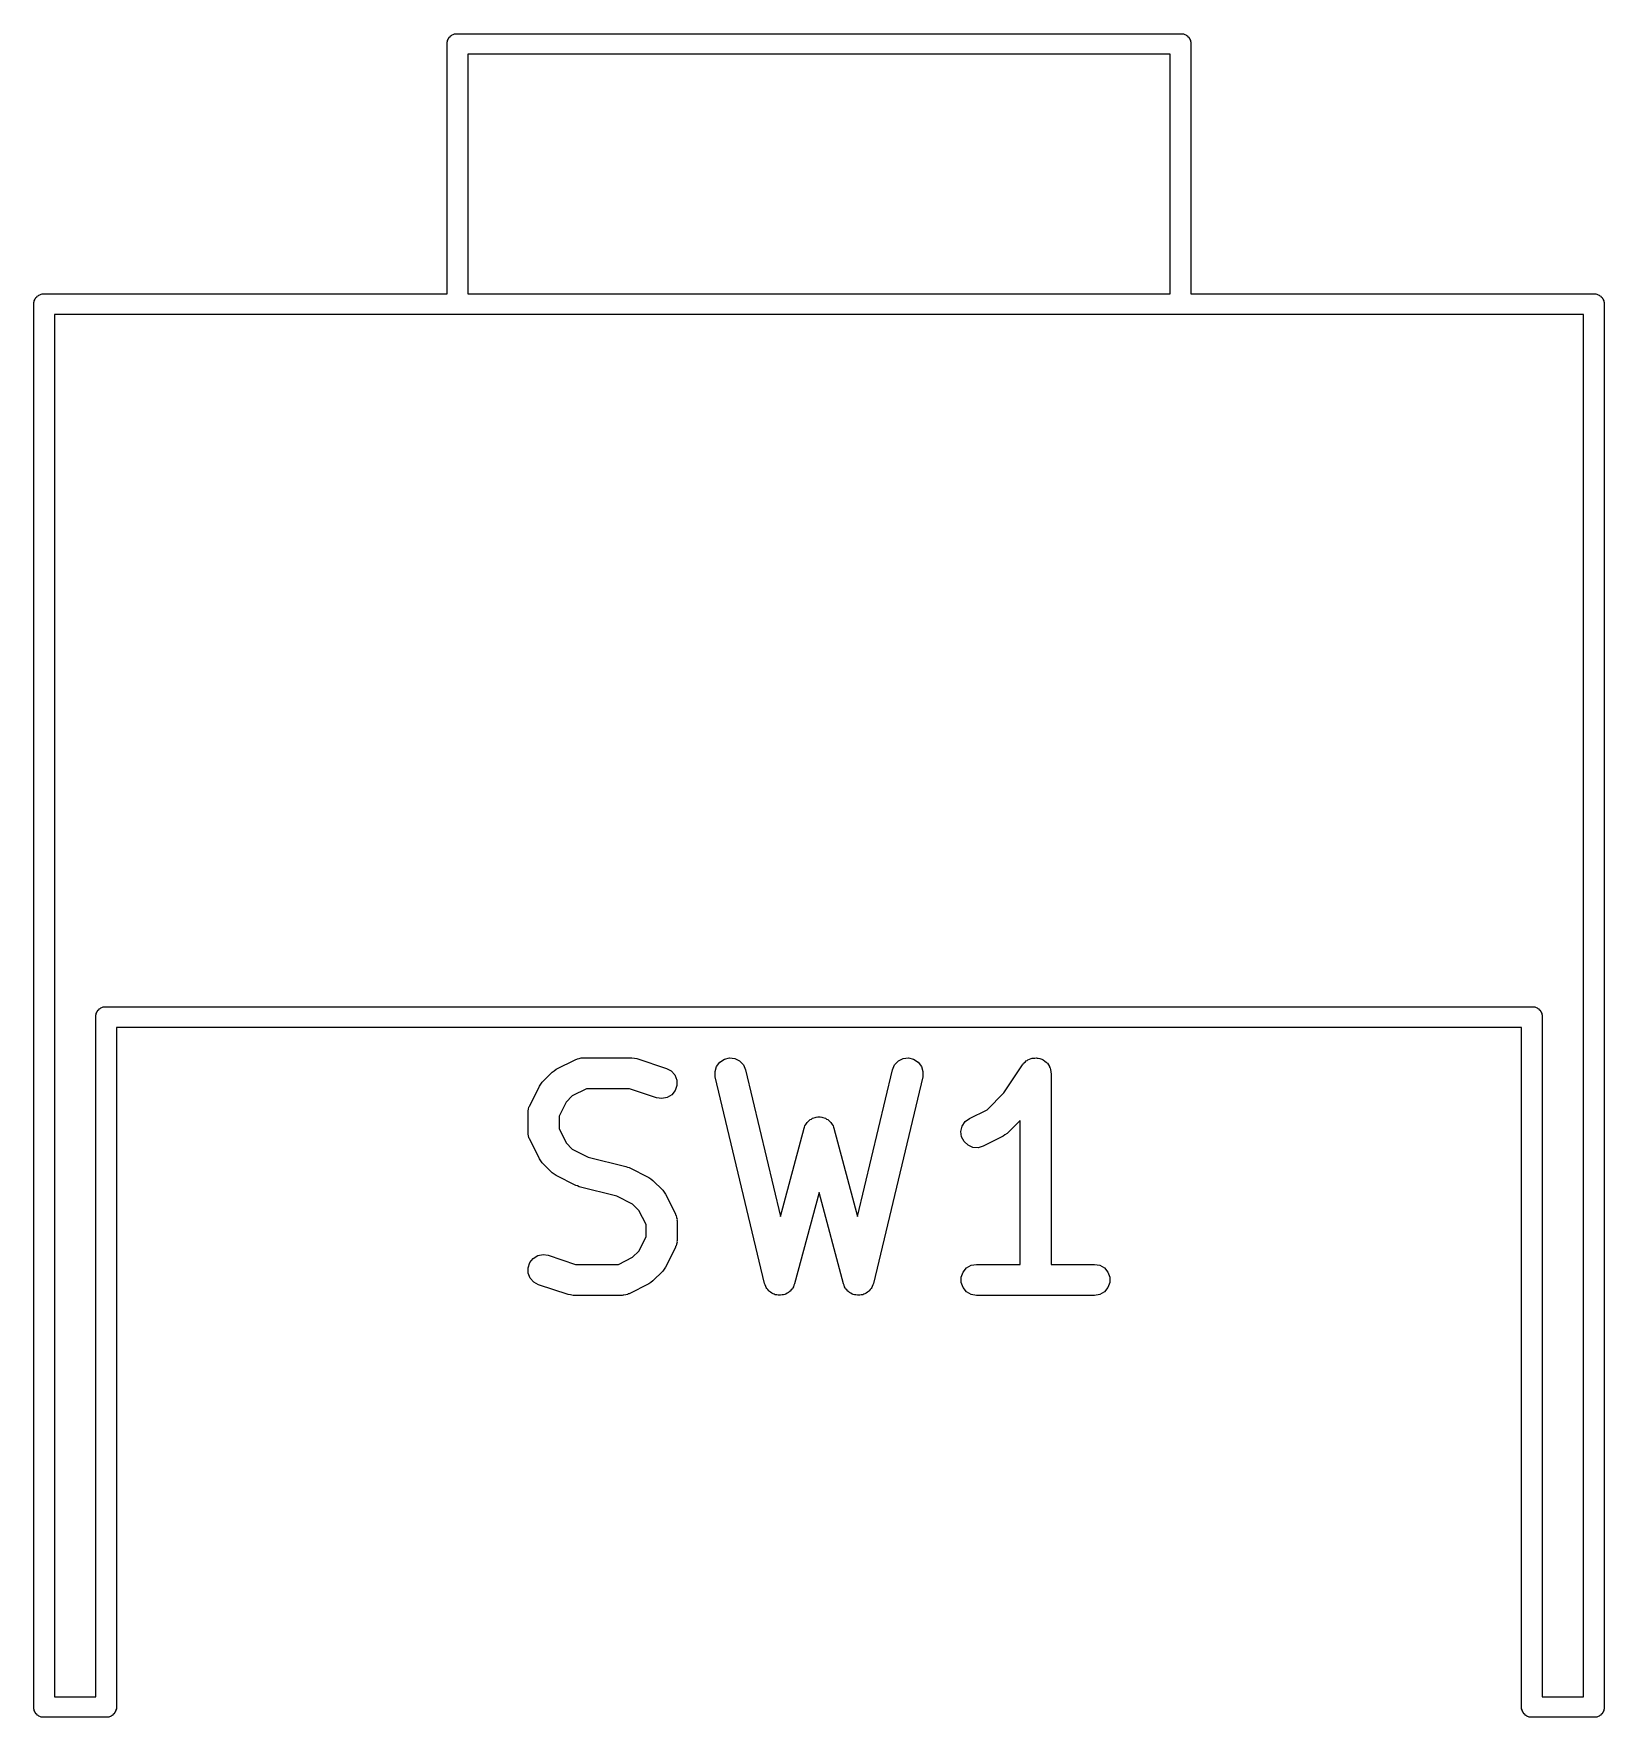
# Model space of a CAD drawing. Extents: x 106.7 to 203.6, y -115.7 to -57.1.
# Drawn here: x 119.35 to 126.95, y -65.21 to -57.06 of the extents above; entities that cross this region are included whole.
import ezdxf

# ---------------------------------------------------------------- set-up
doc = ezdxf.new("R2010")
doc.units = 0
doc.header["$MEASUREMENT"] = 0
doc.layers.add('BLACK', color=7, linetype='CONTINUOUS')

msp = doc.modelspace()

# ---------------------------------------------------------------- linework, layer by layer
at = {"layer": 'BLACK', "linetype": 'CONTINUOUS'}
for p, q in [((121.354, -57.1012), (121.356, -57.097)), ((121.354, -57.1056), (121.354, -57.1012)), ((121.354, -58.32), (121.354, -57.1056)), ((121.356, -57.0926), (121.359, -57.0888)), ((121.356, -57.097), (121.356, -57.0926)), ((121.359, -57.0888), (121.36, -57.0846)), ((121.36, -57.0846), (121.363, -57.0812)), ((121.363, -57.0812), (121.365, -57.0774)), ((121.365, -57.0774), (121.369, -57.0745)), ((121.369, -57.0745), (121.371, -57.0711)), ((121.371, -57.0711), (121.375, -57.0689)), ((121.375, -57.0689), (121.379, -57.066)), ((121.379, -57.066), (121.383, -57.0645)), ((121.383, -57.0645), (121.387, -57.0623)), ((121.387, -57.0623), (121.391, -57.0615)), ((121.391, -57.0615), (121.395, -57.06)), ((121.395, -57.06), (124.913, -57.06)), ((124.913, -57.06), (124.917, -57.0615)), ((124.917, -57.0615), (124.921, -57.0623)), ((124.921, -57.0623), (124.925, -57.0645)), ((124.925, -57.0645), (124.929, -57.066)), ((124.929, -57.066), (124.933, -57.0689)), ((124.933, -57.0689), (124.937, -57.0711)), ((124.937, -57.0711), (124.939, -57.0745)), ((124.939, -57.0745), (124.943, -57.0774)), ((124.943, -57.0774), (124.945, -57.0812)), ((124.945, -57.0812), (124.948, -57.0846)), ((124.948, -57.0846), (124.949, -57.0888)), ((124.949, -57.0888), (124.952, -57.0926)), ((124.952, -57.0926), (124.952, -57.097)), ((124.952, -57.097), (124.954, -57.1012)), ((124.954, -57.1012), (124.954, -58.32)), ((121.454, -57.16), (121.454, -58.32)), ((124.854, -57.16), (121.454, -57.16)), ((124.854, -58.32), (124.854, -57.16)), ((119.356, -58.3526), (119.359, -58.3488)), ((119.356, -58.357), (119.356, -58.3526)), ((119.359, -58.3488), (119.36, -58.3446)), ((119.36, -58.3446), (119.363, -58.3412)), ((119.363, -58.3412), (119.365, -58.3374)), ((119.365, -58.3374), (119.369, -58.3345)), ((119.369, -58.3345), (119.371, -58.3311)), ((119.371, -58.3311), (119.375, -58.3289)), ((119.375, -58.3289), (119.379, -58.326)), ((119.379, -58.326), (119.383, -58.3245)), ((119.383, -58.3245), (119.387, -58.3223)), ((119.387, -58.3223), (119.391, -58.3215)), ((119.391, -58.3215), (119.395, -58.32)), ((119.395, -58.32), (121.354, -58.32)), ((121.454, -58.32), (124.854, -58.32)), ((124.954, -58.32), (126.913, -58.32)), ((126.913, -58.32), (126.917, -58.3215)), ((126.917, -58.3215), (126.921, -58.3223)), ((126.921, -58.3223), (126.925, -58.3245)), ((126.925, -58.3245), (126.929, -58.326)), ((126.929, -58.326), (126.933, -58.3289)), ((126.933, -58.3289), (126.937, -58.3311)), ((126.937, -58.3311), (126.939, -58.3345)), ((126.939, -58.3345), (126.943, -58.3374)), ((126.943, -58.3374), (126.945, -58.3412)), ((126.945, -58.3412), (126.948, -58.3446)), ((126.948, -58.3446), (126.949, -58.3488)), ((126.949, -58.3488), (126.952, -58.3526)), ((126.952, -58.3526), (126.952, -58.357)), ((119.354, -58.3612), (119.356, -58.357)), ((119.354, -58.3788), (119.354, -58.3612)), ((119.354, -65.1512), (119.354, -58.3788)), ((119.354, -58.3788), (119.354, -58.3788)), ((126.854, -58.42), (119.454, -58.42)), ((119.454, -58.42), (119.454, -65.11)), ((126.854, -65.11), (126.854, -58.42)), ((126.952, -58.357), (126.954, -58.3612)), ((126.954, -58.3612), (126.954, -65.1688)), ((119.675, -61.7789), (119.679, -61.776)), ((119.679, -61.776), (119.683, -61.7745)), ((119.683, -61.7745), (119.687, -61.7723)), ((119.687, -61.7723), (119.691, -61.7715)), ((119.691, -61.7715), (119.695, -61.77)), ((119.695, -61.77), (126.613, -61.77)), ((126.613, -61.77), (126.617, -61.7715)), ((126.617, -61.7715), (126.621, -61.7723)), ((126.621, -61.7723), (126.625, -61.7745)), ((126.625, -61.7745), (126.629, -61.776)), ((126.629, -61.776), (126.633, -61.7789)), ((119.654, -61.8112), (119.656, -61.807)), ((119.654, -61.8288), (119.654, -61.8112)), ((119.654, -65.11), (119.654, -61.8288)), ((119.654, -61.8288), (119.654, -61.8288)), ((119.656, -61.8026), (119.659, -61.7988)), ((119.656, -61.807), (119.656, -61.8026)), ((119.659, -61.7988), (119.66, -61.7946)), ((119.66, -61.7946), (119.663, -61.7912)), ((119.663, -61.7912), (119.665, -61.7874)), ((119.665, -61.7874), (119.669, -61.7845)), ((119.669, -61.7845), (119.671, -61.7811)), ((119.671, -61.7811), (119.675, -61.7789)), ((126.633, -61.7789), (126.637, -61.7811)), ((126.637, -61.7811), (126.639, -61.7845)), ((126.639, -61.7845), (126.643, -61.7874)), ((126.643, -61.7874), (126.645, -61.7912)), ((126.645, -61.7912), (126.648, -61.7946)), ((126.648, -61.7946), (126.649, -61.7988)), ((126.649, -61.7988), (126.652, -61.8026)), ((126.652, -61.8026), (126.652, -61.807)), ((126.652, -61.807), (126.654, -61.8112)), ((126.654, -61.8112), (126.654, -65.11)), ((126.554, -61.87), (119.754, -61.87)), ((119.754, -61.87), (119.754, -65.1688)), ((126.554, -65.1512), (126.554, -61.87)), ((121.985, -62.0219), (121.994, -62.0204)), ((121.994, -62.0204), (122.003, -62.0179)), ((122.003, -62.0179), (122.007, -62.0181)), ((122.007, -62.0181), (122.011, -62.0174)), ((122.011, -62.0174), (122.249, -62.0174)), ((122.249, -62.0174), (122.261, -62.0195)), ((122.261, -62.0195), (122.273, -62.0212)), ((122.273, -62.0212), (122.416, -62.0688)), ((122.696, -62.0235), (122.721, -62.0175)), ((122.721, -62.0175), (122.747, -62.0205)), ((122.747, -62.0205), (122.77, -62.0322)), ((123.538, -62.0322), (123.561, -62.0205)), ((123.561, -62.0205), (123.587, -62.0175)), ((123.587, -62.0175), (123.612, -62.0235)), ((124.173, -62.0244), (124.181, -62.0204)), ((124.181, -62.0204), (124.185, -62.0199)), ((124.185, -62.0199), (124.189, -62.0185)), ((124.189, -62.0185), (124.198, -62.0185)), ((124.198, -62.0185), (124.206, -62.0175)), ((124.206, -62.0175), (124.21, -62.0185)), ((124.21, -62.0185), (124.215, -62.0185)), ((124.215, -62.0185), (124.223, -62.0216)), ((121.815, -62.1346), (121.863, -62.087)), ((121.863, -62.087), (121.873, -62.0801)), ((121.873, -62.0801), (121.882, -62.0729)), ((121.882, -62.0729), (121.978, -62.0253)), ((121.978, -62.0253), (121.982, -62.0241)), ((121.982, -62.0241), (121.985, -62.0219)), ((122.416, -62.0688), (122.439, -62.0813)), ((122.439, -62.0813), (122.456, -62.1007)), ((122.456, -62.1007), (122.466, -62.125)), ((122.651, -62.0837), (122.658, -62.0588)), ((122.652, -62.1098), (122.651, -62.0837)), ((122.658, -62.0588), (122.674, -62.0379)), ((122.674, -62.0379), (122.696, -62.0235)), ((122.77, -62.0322), (122.788, -62.0511)), ((122.788, -62.0511), (122.798, -62.075)), ((122.798, -62.075), (122.968, -62.7859)), ((123.34, -62.7859), (123.51, -62.075)), ((123.51, -62.075), (123.52, -62.0511)), ((123.52, -62.0511), (123.538, -62.0322)), ((123.612, -62.0235), (123.634, -62.0379)), ((123.634, -62.0379), (123.65, -62.0588)), ((123.65, -62.0588), (123.657, -62.0837)), ((123.657, -62.0837), (123.656, -62.1098)), ((124.048, -62.1875), (124.139, -62.0508)), ((124.139, -62.0508), (124.142, -62.0478)), ((124.142, -62.0478), (124.144, -62.0442)), ((124.144, -62.0442), (124.151, -62.0384)), ((124.151, -62.0384), (124.157, -62.0319)), ((124.157, -62.0319), (124.161, -62.0301)), ((124.161, -62.0301), (124.164, -62.0274)), ((124.164, -62.0274), (124.173, -62.0244)), ((124.223, -62.0216), (124.232, -62.0237)), ((124.232, -62.0237), (124.235, -62.026)), ((124.235, -62.026), (124.239, -62.0274)), ((124.239, -62.0274), (124.246, -62.0332)), ((124.246, -62.0332), (124.253, -62.0381)), ((124.253, -62.0381), (124.256, -62.0415)), ((124.256, -62.0415), (124.259, -62.0442)), ((124.259, -62.0442), (124.264, -62.0519)), ((124.264, -62.0519), (124.269, -62.0591)), ((124.269, -62.0591), (124.27, -62.0631)), ((124.27, -62.0631), (124.272, -62.0667)), ((124.272, -62.0667), (124.274, -62.0755)), ((124.274, -62.0755), (124.276, -62.0841)), ((124.276, -62.0841), (124.276, -62.0883)), ((124.276, -62.0883), (124.277, -62.0924)), ((124.277, -62.0924), (124.277, -63.0174)), ((121.754, -62.2493), (121.801, -62.1541)), ((121.801, -62.1541), (121.808, -62.1444)), ((121.808, -62.1444), (121.815, -62.1346)), ((122.029, -62.1674), (121.96, -62.2016)), ((122.237, -62.1674), (122.029, -62.1674)), ((122.368, -62.2112), (122.237, -62.1674)), ((122.458, -62.1757), (122.442, -62.1961)), ((122.466, -62.151), (122.458, -62.1757)), ((122.466, -62.125), (122.466, -62.151)), ((122.891, -63.1098), (122.652, -62.1098)), ((123.656, -62.1098), (123.417, -63.1098)), ((121.746, -62.2743), (121.749, -62.2659)), ((121.749, -62.2659), (121.75, -62.2572)), ((121.75, -62.2572), (121.752, -62.2535)), ((121.752, -62.2535), (121.754, -62.2493)), ((121.93, -62.232), (121.896, -62.3006)), ((121.96, -62.2016), (121.93, -62.232)), ((122.394, -62.215), (122.368, -62.2112)), ((122.42, -62.2097), (122.394, -62.215)), ((122.442, -62.1961), (122.42, -62.2097)), ((123.967, -62.2688), (124.048, -62.1875)), ((121.746, -62.2786), (121.746, -62.2743)), ((121.746, -62.2829), (121.746, -62.2786)), ((121.746, -62.3781), (121.746, -62.2829)), ((121.896, -62.3006), (121.896, -62.3604)), ((123.084, -62.3527), (123.086, -62.3463)), ((123.086, -62.3463), (123.09, -62.341)), ((123.09, -62.341), (123.093, -62.3351)), ((123.093, -62.3351), (123.097, -62.3304)), ((123.097, -62.3304), (123.101, -62.325)), ((123.101, -62.325), (123.106, -62.3213)), ((123.106, -62.3213), (123.111, -62.3167)), ((123.111, -62.3167), (123.117, -62.3139)), ((123.117, -62.3139), (123.122, -62.3101)), ((123.122, -62.3101), (123.129, -62.3084)), ((123.129, -62.3084), (123.135, -62.3057)), ((123.135, -62.3057), (123.141, -62.3051)), ((123.141, -62.3051), (123.148, -62.3034)), ((123.148, -62.3034), (123.154, -62.3039)), ((123.154, -62.3039), (123.16, -62.3034)), ((123.16, -62.3034), (123.167, -62.3051)), ((123.167, -62.3051), (123.173, -62.3057)), ((123.173, -62.3057), (123.179, -62.3084)), ((123.179, -62.3084), (123.186, -62.3101)), ((123.186, -62.3101), (123.191, -62.3139)), ((123.191, -62.3139), (123.197, -62.3167)), ((123.197, -62.3167), (123.202, -62.3213)), ((123.202, -62.3213), (123.207, -62.325)), ((123.207, -62.325), (123.211, -62.3304)), ((123.211, -62.3304), (123.215, -62.3351)), ((123.215, -62.3351), (123.218, -62.341)), ((123.218, -62.341), (123.222, -62.3463)), ((123.222, -62.3463), (123.224, -62.3527)), ((123.847, -62.3483), (123.861, -62.3265)), ((123.861, -62.3265), (123.882, -62.311)), ((123.882, -62.311), (123.967, -62.2688)), ((124.127, -62.3211), (124.064, -62.3835)), ((124.127, -63.0174), (124.127, -62.3211)), ((121.746, -62.3824), (121.746, -62.3781)), ((121.746, -62.3867), (121.746, -62.3824)), ((121.749, -62.3951), (121.746, -62.3867)), ((121.75, -62.4037), (121.749, -62.3951)), ((121.752, -62.4075), (121.75, -62.4037)), ((121.754, -62.4116), (121.752, -62.4075)), ((121.801, -62.5069), (121.754, -62.4116)), ((121.896, -62.3604), (121.93, -62.4289)), ((121.93, -62.4289), (121.96, -62.4593)), ((122.968, -62.7859), (123.082, -62.3588)), ((123.082, -62.3588), (123.084, -62.3527)), ((123.224, -62.3527), (123.226, -62.3588)), ((123.226, -62.3588), (123.34, -62.7859)), ((123.841, -62.3736), (123.847, -62.3483)), ((123.844, -62.3995), (123.841, -62.3736)), ((123.856, -62.4228), (123.844, -62.3995)), ((123.875, -62.4407), (123.856, -62.4228)), ((124.045, -62.3976), (123.949, -62.4452)), ((124.054, -62.3904), (124.045, -62.3976)), ((124.064, -62.3835), (124.054, -62.3904)), ((121.808, -62.5165), (121.801, -62.5069)), ((121.96, -62.4593), (122.037, -62.4978)), ((122.037, -62.4978), (122.22, -62.5434)), ((123.898, -62.451), (123.875, -62.4407)), ((123.924, -62.4526), (123.898, -62.451)), ((123.949, -62.4452), (123.924, -62.4526)), ((121.815, -62.5264), (121.808, -62.5165)), ((121.863, -62.574), (121.815, -62.5264)), ((121.873, -62.5809), (121.863, -62.574)), ((121.882, -62.588), (121.873, -62.5809)), ((121.978, -62.6357), (121.882, -62.588)), ((122.22, -62.5434), (122.227, -62.5468)), ((122.227, -62.5468), (122.235, -62.5491)), ((122.235, -62.5491), (122.33, -62.5967)), ((121.985, -62.638), (121.978, -62.6357)), ((121.993, -62.6413), (121.985, -62.638)), ((122.175, -62.687), (121.993, -62.6413)), ((122.33, -62.5967), (122.34, -62.6039)), ((122.34, -62.6039), (122.35, -62.6108)), ((122.35, -62.6108), (122.398, -62.6584)), ((122.398, -62.6584), (122.404, -62.6682)), ((122.404, -62.6682), (122.412, -62.6779)), ((123.154, -62.6692), (123.036, -63.1117)), ((123.272, -63.1117), (123.154, -62.6692)), ((122.252, -62.7254), (122.175, -62.687)), ((122.283, -62.7559), (122.252, -62.7254)), ((122.412, -62.6779), (122.459, -62.7731)), ((122.317, -62.8244), (122.283, -62.7559)), ((122.317, -62.8842), (122.317, -62.8244)), ((122.459, -62.7731), (122.46, -62.7773)), ((122.46, -62.7773), (122.463, -62.781)), ((122.463, -62.781), (122.464, -62.7897)), ((122.464, -62.7897), (122.467, -62.7981)), ((122.467, -62.7981), (122.466, -62.8024)), ((122.466, -62.8024), (122.467, -62.8067)), ((122.467, -62.8067), (122.467, -62.9019)), ((122.283, -62.9527), (122.317, -62.8842)), ((122.467, -62.9105), (122.464, -62.9189)), ((122.467, -62.9019), (122.466, -62.9062)), ((122.466, -62.9062), (122.467, -62.9105)), ((121.755, -63.009), (121.771, -62.9886)), ((121.771, -62.9886), (121.793, -62.975)), ((121.793, -62.975), (121.819, -62.9698)), ((121.819, -62.9698), (121.844, -62.9736)), ((121.844, -62.9736), (121.976, -63.0174)), ((122.184, -63.0174), (122.252, -62.9831)), ((122.252, -62.9831), (122.283, -62.9527)), ((122.459, -62.9354), (122.412, -63.0307)), ((122.46, -62.9313), (122.459, -62.9354)), ((122.463, -62.9276), (122.46, -62.9313)), ((122.464, -62.9189), (122.463, -62.9276)), ((121.746, -63.0338), (121.755, -63.009)), ((121.747, -63.0598), (121.746, -63.0338)), ((121.757, -63.084), (121.747, -63.0598)), ((121.976, -63.0174), (122.184, -63.0174)), ((122.398, -63.0502), (122.35, -63.0978)), ((122.404, -63.0403), (122.398, -63.0502)), ((122.412, -63.0307), (122.404, -63.0403)), ((123.842, -63.0794), (123.851, -63.0549)), ((123.842, -63.1054), (123.842, -63.0794)), ((123.851, -63.0549), (123.868, -63.0349)), ((123.868, -63.0349), (123.89, -63.0219)), ((123.89, -63.0219), (123.916, -63.0174)), ((123.916, -63.0174), (124.127, -63.0174)), ((124.277, -63.0174), (124.487, -63.0174)), ((124.487, -63.0174), (124.513, -63.0219)), ((124.513, -63.0219), (124.536, -63.0349)), ((124.536, -63.0349), (124.552, -63.0549)), ((124.552, -63.0549), (124.561, -63.0794)), ((124.561, -63.0794), (124.561, -63.1054)), ((121.774, -63.1035), (121.757, -63.084)), ((121.797, -63.1159), (121.774, -63.1035)), ((121.94, -63.1635), (121.797, -63.1159)), ((122.231, -63.1607), (122.227, -63.1629)), ((122.235, -63.1595), (122.231, -63.1607)), ((122.33, -63.1118), (122.235, -63.1595)), ((122.34, -63.1047), (122.33, -63.1118)), ((122.35, -63.0978), (122.34, -63.1047)), ((122.894, -63.1168), (122.891, -63.1098)), ((122.896, -63.1242), (122.894, -63.1168)), ((122.899, -63.1286), (122.896, -63.1242)), ((122.901, -63.1337), (122.899, -63.1286)), ((122.906, -63.1392), (122.901, -63.1337)), ((122.911, -63.1455), (122.906, -63.1392)), ((122.915, -63.1486), (122.911, -63.1455)), ((122.919, -63.1526), (122.915, -63.1486)), ((122.926, -63.156), (122.919, -63.1526)), ((122.932, -63.1604), (122.926, -63.156)), ((122.937, -63.1618), (122.932, -63.1604)), ((122.942, -63.1643), (122.937, -63.1618)), ((122.993, -63.1612), (122.988, -63.1625)), ((123, -63.157), (122.993, -63.1612)), ((123.007, -63.1538), (123, -63.157)), ((123.01, -63.1499), (123.007, -63.1538)), ((123.015, -63.1469), (123.01, -63.1499)), ((123.02, -63.1407), (123.015, -63.1469)), ((123.025, -63.1353), (123.02, -63.1407)), ((123.027, -63.1304), (123.025, -63.1353)), ((123.031, -63.126), (123.027, -63.1304)), ((123.033, -63.1186), (123.031, -63.126)), ((123.036, -63.1117), (123.033, -63.1186)), ((123.275, -63.1186), (123.272, -63.1117)), ((123.277, -63.126), (123.275, -63.1186)), ((123.281, -63.1304), (123.277, -63.126)), ((123.283, -63.1353), (123.281, -63.1304)), ((123.288, -63.1407), (123.283, -63.1353)), ((123.293, -63.1469), (123.288, -63.1407)), ((123.298, -63.1499), (123.293, -63.1469)), ((123.301, -63.1538), (123.298, -63.1499)), ((123.308, -63.157), (123.301, -63.1538)), ((123.315, -63.1612), (123.308, -63.157)), ((123.32, -63.1625), (123.315, -63.1612)), ((123.371, -63.1618), (123.366, -63.1643)), ((123.376, -63.1604), (123.371, -63.1618)), ((123.382, -63.156), (123.376, -63.1604)), ((123.389, -63.1526), (123.382, -63.156)), ((123.393, -63.1486), (123.389, -63.1526)), ((123.397, -63.1455), (123.393, -63.1486)), ((123.402, -63.1392), (123.397, -63.1455)), ((123.407, -63.1337), (123.402, -63.1392)), ((123.409, -63.1286), (123.407, -63.1337)), ((123.412, -63.1242), (123.409, -63.1286)), ((123.414, -63.1168), (123.412, -63.1242)), ((123.417, -63.1098), (123.414, -63.1168)), ((123.851, -63.1299), (123.842, -63.1054)), ((123.868, -63.1498), (123.851, -63.1299)), ((123.89, -63.1629), (123.868, -63.1498)), ((124.536, -63.1498), (124.513, -63.1629)), ((124.552, -63.1299), (124.536, -63.1498)), ((124.561, -63.1054), (124.552, -63.1299)), ((121.952, -63.1653), (121.94, -63.1635)), ((121.964, -63.1674), (121.952, -63.1653)), ((122.202, -63.1674), (121.964, -63.1674)), ((122.206, -63.1666), (122.202, -63.1674)), ((122.21, -63.1669), (122.206, -63.1666)), ((122.219, -63.1644), (122.21, -63.1669)), ((122.227, -63.1629), (122.219, -63.1644)), ((122.95, -63.1651), (122.942, -63.1643)), ((122.957, -63.1671), (122.95, -63.1651)), ((122.963, -63.1666), (122.957, -63.1671)), ((122.968, -63.1672), (122.963, -63.1666)), ((122.975, -63.1655), (122.968, -63.1672)), ((122.983, -63.1648), (122.975, -63.1655)), ((122.988, -63.1625), (122.983, -63.1648)), ((123.325, -63.1648), (123.32, -63.1625)), ((123.333, -63.1655), (123.325, -63.1648)), ((123.34, -63.1672), (123.333, -63.1655)), ((123.345, -63.1666), (123.34, -63.1672)), ((123.351, -63.1671), (123.345, -63.1666)), ((123.358, -63.1651), (123.351, -63.1671)), ((123.366, -63.1643), (123.358, -63.1651)), ((123.916, -63.1674), (123.89, -63.1629)), ((124.487, -63.1674), (123.916, -63.1674)), ((124.513, -63.1629), (124.487, -63.1674)), ((119.454, -65.11), (119.654, -65.11)), ((126.654, -65.11), (126.854, -65.11)), ((119.354, -65.1688), (119.354, -65.1512)), ((119.356, -65.173), (119.354, -65.1688)), ((119.356, -65.1774), (119.356, -65.173)), ((119.359, -65.1812), (119.356, -65.1774)), ((119.36, -65.1854), (119.359, -65.1812)), ((119.363, -65.1888), (119.36, -65.1854)), ((119.365, -65.1926), (119.363, -65.1888)), ((119.369, -65.1955), (119.365, -65.1926)), ((119.371, -65.1989), (119.369, -65.1955)), ((119.375, -65.2011), (119.371, -65.1989)), ((119.737, -65.1989), (119.733, -65.2011)), ((119.739, -65.1955), (119.737, -65.1989)), ((119.743, -65.1926), (119.739, -65.1955)), ((119.745, -65.1888), (119.743, -65.1926)), ((119.748, -65.1854), (119.745, -65.1888)), ((119.749, -65.1812), (119.748, -65.1854)), ((119.752, -65.1774), (119.749, -65.1812)), ((119.754, -65.1688), (119.752, -65.173)), ((119.752, -65.173), (119.752, -65.1774)), ((126.554, -65.1688), (126.554, -65.1512)), ((126.556, -65.173), (126.554, -65.1688)), ((126.556, -65.1774), (126.556, -65.173)), ((126.559, -65.1812), (126.556, -65.1774)), ((126.56, -65.1854), (126.559, -65.1812)), ((126.563, -65.1888), (126.56, -65.1854)), ((126.565, -65.1926), (126.563, -65.1888)), ((126.569, -65.1955), (126.565, -65.1926)), ((126.571, -65.1989), (126.569, -65.1955)), ((126.575, -65.2011), (126.571, -65.1989)), ((126.937, -65.1989), (126.933, -65.2011)), ((126.939, -65.1955), (126.937, -65.1989)), ((126.943, -65.1926), (126.939, -65.1955)), ((126.945, -65.1888), (126.943, -65.1926)), ((126.948, -65.1854), (126.945, -65.1888)), ((126.949, -65.1812), (126.948, -65.1854)), ((126.952, -65.1774), (126.949, -65.1812)), ((126.954, -65.1688), (126.952, -65.173)), ((126.952, -65.173), (126.952, -65.1774)), ((119.379, -65.204), (119.375, -65.2011)), ((119.383, -65.2055), (119.379, -65.204)), ((119.387, -65.2077), (119.383, -65.2055)), ((119.391, -65.2085), (119.387, -65.2077)), ((119.395, -65.21), (119.391, -65.2085)), ((119.713, -65.21), (119.395, -65.21)), ((119.717, -65.2085), (119.713, -65.21)), ((119.721, -65.2077), (119.717, -65.2085)), ((119.725, -65.2055), (119.721, -65.2077)), ((119.729, -65.204), (119.725, -65.2055)), ((119.733, -65.2011), (119.729, -65.204)), ((126.579, -65.204), (126.575, -65.2011)), ((126.583, -65.2055), (126.579, -65.204)), ((126.587, -65.2077), (126.583, -65.2055)), ((126.591, -65.2085), (126.587, -65.2077)), ((126.595, -65.21), (126.591, -65.2085)), ((126.913, -65.21), (126.595, -65.21)), ((126.917, -65.2085), (126.913, -65.21)), ((126.921, -65.2077), (126.917, -65.2085)), ((126.925, -65.2055), (126.921, -65.2077)), ((126.929, -65.204), (126.925, -65.2055)), ((126.933, -65.2011), (126.929, -65.204))]:
    msp.add_line(p, q, dxfattribs=at)

doc.saveas('drawing.dxf')
